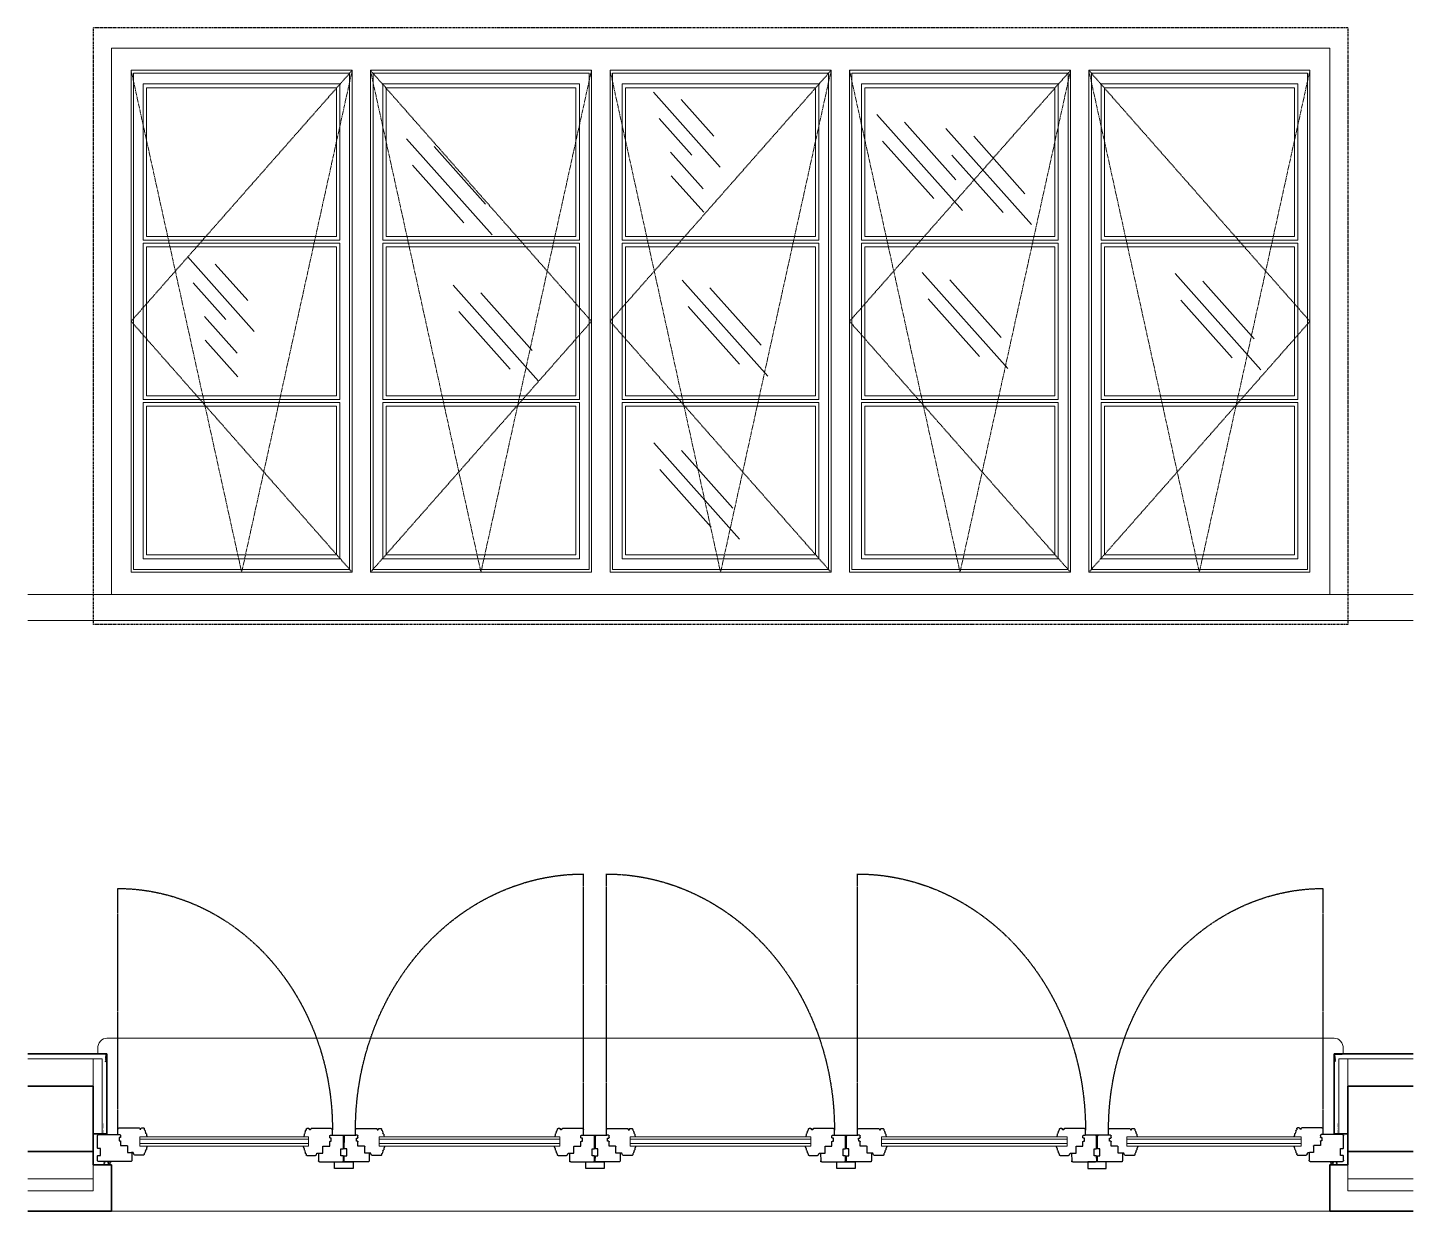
# Model space of a CAD drawing. Header units: inches. Extents: x -6116765 to 6074085, y -988255 to 3489801.
# Drawn here: x -1802426 to -1023393, y -906972 to -241236 of the extents above; entities that cross this region are included whole.
import ezdxf

# ---------------------------------------------------------------- set-up
doc = ezdxf.new("R2010")
doc.units = ezdxf.units.IN
doc.linetypes.add('HIDDEN', pattern=[0.375, 0.25, -0.125])
for name, color, linetype, lineweight in [('0_11mm_Line_Weight', 8, 'Continuous', 9), ('0_18mm_Line_Weight', 1, 'Continuous', 18), ('0_35mm_Line_Weight', 4, 'Continuous', 35), ('Partition_Framed', 250, 'Continuous', 25), ('Window_Elevations', 1, 'Continuous', 18), ('Window_Frames', 250, 'Continuous', 25), ('Window_Glass', 1, 'Continuous', 18), ('Window_Pivot_Lines', 91, 'Continuous', 9)]:
    doc.layers.add(name, color=color, linetype=linetype, lineweight=lineweight)
for name, color, linetype in [('Doors_swing', 8, 'Continuous'), ('HATCH', 7, 'Continuous'), ('Structural_Concrete', 250, 'Continuous'), ('Wall', 7, 'Continuous')]:
    doc.layers.add(name, color=color, linetype=linetype)

# ---------------------------------------------------------------- blocks, each defined once
blk = doc.blocks.new('plasterstop')
at = {"layer": 'Partition_Framed', "const_width": 0.4}
blk.add_lwpolyline([(-9.6, 25.7), (-10.4, 24.9), (-9.6, 24), (-10.4, 23.2), (-9.6, 22.4), (-10.4, 21.5), (-9.6, 20.7), (-10.4, 19.8), (-9.6, 19), (-10.4, 18.2), (-9.6, 17.3), (-10.4, 16.5), (-9.6, 15.6), (-10.4, 14.8), (-9.6, 14), (-10.4, 13.1), (-9.6, 12.3), (-10.4, 11.4), (-9.6, 10.6), (-10.4, 9.8), (-10, 9.3), (-10, 0), (0, 0), (0, 0.5), (-10, 0.5)], dxfattribs=at)
blk = doc.blocks.new('angle_bead')
at = {"layer": 'Partition_Framed', "const_width": 0.4}
blk.add_lwpolyline([(-13.1, -13.7), (-13.1, -12.5), (-12, -12.5), (-12, -11.4), (-10.8, -11.4), (-10.8, -10.2), (-9.6, -10.2), (-9.6, -9), (-8.4, -9), (-8.4, -7.8), (-7.2, -7.8), (-7.2, -6.6), (-6.6, -6.6), (-0.7, -0.7, -0.519968), (0, 1.1, -0.532903), (0.7, -0.7), (6.6, -6.6), (7.2, -6.6), (7.2, -7.8), (8.4, -7.8), (8.4, -9), (9.6, -9), (9.6, -10.2), (10.8, -10.2), (10.8, -11.4), (12, -11.4), (12, -12.5), (13.1, -12.5), (13.1, -13.7)], format="xyb", dxfattribs=at)
blk = doc.blocks.new('A$C394067A6')
at = {"layer": 'HATCH', "color": 8}
for p, q in [((0, 0), (235.5, 235.5)), ((18.1, 75.6), (159.3, 216.9)), ((78.1, 29.4), (219.4, 170.7))]:
    blk.add_line(p, q, dxfattribs=at)
blk = doc.blocks.new('A$C0F3E3609')
at = {"layer": 'HATCH', "color": 8}
for p, q in [((0, 110.9), (184, 294.9)), ((18.1, 186.5), (107.8, 276.3)), ((78.1, 140.3), (167.9, 230.1)), ((47.2, 57.8), (136.9, 147.6)), ((45.1, 0), (134.9, 89.8))]:
    blk.add_line(p, q, dxfattribs=at)
blk = doc.blocks.new('doors_windows_set')
at = {"layer": '0_11mm_Line_Weight'}
for p, q in [((5298.1, -1157.3), (5298.1, -2388.2)), ((5906.6, -1157.3), (5298.1, -1157.3)), ((5304.8, -1164), (5304.8, -2381.5)), ((5899.4, -1164), (5304.8, -1164)), ((5899.4, -1164), (5899.4, -2381.5)), ((5906.6, -1157.3), (5906.6, -2388.2)), ((5956.7, -1157.3), (6565.1, -1157.3)), ((5956.7, -1157.3), (5956.7, -2388.2)), ((5963.8, -1164), (6558.4, -1164)), ((5963.8, -1164), (5963.8, -2381.5)), ((6558.4, -1164), (6558.4, -2381.5)), ((6565.1, -1157.3), (6565.1, -2388.2)), ((6615.7, -1157.3), (7224.1, -1157.3)), ((6615.7, -1157.3), (6615.7, -2388.2)), ((6622.9, -1164), (7217.4, -1164)), ((6622.9, -1164), (6622.9, -2381.5)), ((7217.4, -1164), (7217.4, -2381.5)), ((7224.1, -1157.3), (7224.1, -2388.2)), ((7275.2, -1157.3), (7275.2, -2388.2)), ((7883.6, -1157.3), (7275.2, -1157.3)), ((7281.9, -1164), (7281.9, -2381.5)), ((7876.4, -1164), (7281.9, -1164)), ((7876.4, -1164), (7876.4, -2381.5)), ((7883.6, -1157.3), (7883.6, -2388.2)), ((7933.7, -1157.3), (8542.1, -1157.3)), ((7933.7, -1157.3), (7933.7, -2388.2)), ((7940.9, -1164), (8535.4, -1164)), ((7940.9, -1164), (7940.9, -2381.5)), ((8535.4, -1164), (8535.4, -2381.5)), ((8542.1, -1157.3), (8542.1, -2388.2)), ((5331.5, -1190.6), (5872.7, -1190.6)), ((5331.5, -1190.6), (5331.5, -1573.9)), ((5340.7, -1199.9), (5863.5, -1199.9)), ((5340.7, -1199.9), (5340.7, -1564.9)), ((5863.5, -1199.9), (5863.5, -1564.9)), ((5872.7, -1190.6), (5872.7, -1573.9)), ((6531.7, -1190.6), (5990.5, -1190.6)), ((5990.5, -1190.6), (5990.5, -1573.9)), ((6522.5, -1199.9), (5999.8, -1199.9)), ((5999.8, -1199.9), (5999.8, -1564.9)), ((6522.5, -1199.9), (6522.5, -1564.9)), ((6531.7, -1190.6), (6531.7, -1573.9)), ((7190.8, -1190.6), (6649.5, -1190.6)), ((6649.5, -1190.6), (6649.5, -1573.9)), ((7181.5, -1199.9), (6658.8, -1199.9)), ((6658.8, -1199.9), (6658.8, -1564.9)), ((7181.5, -1199.9), (7181.5, -1564.9)), ((7190.8, -1190.6), (7190.8, -1573.9)), ((7308.5, -1190.6), (7849.8, -1190.6)), ((7308.5, -1190.6), (7308.5, -1573.9)), ((7317.8, -1199.9), (7840.5, -1199.9)), ((7317.8, -1199.9), (7317.8, -1564.9)), ((7840.5, -1199.9), (7840.5, -1564.9)), ((7849.8, -1190.6), (7849.8, -1573.9)), ((8508.8, -1190.6), (7967.5, -1190.6)), ((7967.5, -1190.6), (7967.5, -1573.9)), ((8499.5, -1199.9), (7976.8, -1199.9)), ((7976.8, -1199.9), (7976.8, -1564.9)), ((8499.5, -1199.9), (8499.5, -1564.9)), ((8508.8, -1190.6), (8508.8, -1573.9)), ((5872.7, -1573.9), (5331.5, -1573.9)), ((5331.5, -1581.3), (5872.7, -1581.3)), ((5331.5, -1581.3), (5331.5, -1964.2)), ((5863.5, -1564.9), (5340.7, -1564.9)), ((5340.7, -1590.3), (5863.5, -1590.3)), ((5340.7, -1590.3), (5340.7, -1955.2)), ((5863.5, -1590.3), (5863.5, -1955.2)), ((5872.7, -1581.3), (5872.7, -1964.2)), ((5990.5, -1573.9), (6531.7, -1573.9)), ((6531.7, -1581.3), (5990.5, -1581.3)), ((5990.5, -1581.3), (5990.5, -1964.2)), ((5999.8, -1564.9), (6522.5, -1564.9)), ((6522.5, -1590.3), (5999.8, -1590.3)), ((5999.8, -1590.3), (5999.8, -1955.2)), ((6522.5, -1590.3), (6522.5, -1955.2)), ((6531.7, -1581.3), (6531.7, -1964.2)), ((6649.5, -1573.9), (7190.8, -1573.9)), ((7190.8, -1581.3), (6649.5, -1581.3)), ((6649.5, -1581.3), (6649.5, -1964.2)), ((6658.8, -1564.9), (7181.5, -1564.9)), ((7181.5, -1590.3), (6658.8, -1590.3)), ((6658.8, -1590.3), (6658.8, -1955.2)), ((7181.5, -1590.3), (7181.5, -1955.2)), ((7190.8, -1581.3), (7190.8, -1964.2)), ((7849.8, -1573.9), (7308.5, -1573.9)), ((7308.5, -1581.3), (7849.8, -1581.3)), ((7308.5, -1581.3), (7308.5, -1964.2)), ((7840.5, -1564.9), (7317.8, -1564.9)), ((7317.8, -1590.3), (7840.5, -1590.3)), ((7317.8, -1590.3), (7317.8, -1955.2)), ((7840.5, -1590.3), (7840.5, -1955.2)), ((7849.8, -1581.3), (7849.8, -1964.2)), ((7967.5, -1573.9), (8508.8, -1573.9)), ((8508.8, -1581.3), (7967.5, -1581.3)), ((7967.5, -1581.3), (7967.5, -1964.2)), ((7976.8, -1564.9), (8499.5, -1564.9)), ((8499.5, -1590.3), (7976.8, -1590.3)), ((7976.8, -1590.3), (7976.8, -1955.2)), ((8499.5, -1590.3), (8499.5, -1955.2)), ((8508.8, -1581.3), (8508.8, -1964.2)), ((5872.7, -1964.2), (5331.5, -1964.2)), ((5863.5, -1955.2), (5340.7, -1955.2)), ((5990.5, -1964.2), (6531.7, -1964.2)), ((5999.8, -1955.2), (6522.5, -1955.2)), ((6649.5, -1964.2), (7190.8, -1964.2)), ((6658.8, -1955.2), (7181.5, -1955.2)), ((7849.8, -1964.2), (7308.5, -1964.2)), ((7840.5, -1955.2), (7317.8, -1955.2)), ((7967.5, -1964.2), (8508.8, -1964.2)), ((7976.8, -1955.2), (8499.5, -1955.2)), ((5331.5, -1971.6), (5872.7, -1971.6)), ((5331.5, -1971.6), (5331.5, -2354.9)), ((5340.7, -1980.6), (5863.5, -1980.6)), ((5340.7, -1980.6), (5340.7, -2345.6)), ((5863.5, -1980.6), (5863.5, -2345.6)), ((5872.7, -1971.6), (5872.7, -2354.9)), ((6531.7, -1971.6), (5990.5, -1971.6)), ((5990.5, -1971.6), (5990.5, -2354.9)), ((6522.5, -1980.6), (5999.8, -1980.6)), ((5999.8, -1980.6), (5999.8, -2345.6)), ((6522.5, -1980.6), (6522.5, -2345.6)), ((6531.7, -1971.6), (6531.7, -2354.9)), ((7190.8, -1971.6), (6649.5, -1971.6)), ((6649.5, -1971.6), (6649.5, -2354.9)), ((7181.5, -1980.6), (6658.8, -1980.6)), ((6658.8, -1980.6), (6658.8, -2345.6)), ((7181.5, -1980.6), (7181.5, -2345.6)), ((7190.8, -1971.6), (7190.8, -2354.9)), ((7308.5, -1971.6), (7849.8, -1971.6)), ((7308.5, -1971.6), (7308.5, -2354.9)), ((7317.8, -1980.6), (7840.5, -1980.6)), ((7317.8, -1980.6), (7317.8, -2345.6)), ((7840.5, -1980.6), (7840.5, -2345.6)), ((7849.8, -1971.6), (7849.8, -2354.9)), ((8508.8, -1971.6), (7967.5, -1971.6)), ((7967.5, -1971.6), (7967.5, -2354.9)), ((8499.5, -1980.6), (7976.8, -1980.6)), ((7976.8, -1980.6), (7976.8, -2345.6)), ((8499.5, -1980.6), (8499.5, -2345.6)), ((8508.8, -1971.6), (8508.8, -2354.9)), ((5331.5, -2354.9), (5872.7, -2354.9)), ((5340.7, -2345.6), (5863.5, -2345.6)), ((6531.7, -2354.9), (5990.5, -2354.9)), ((6522.5, -2345.6), (5999.8, -2345.6)), ((7190.8, -2354.9), (6649.5, -2354.9)), ((7181.5, -2345.6), (6658.8, -2345.6)), ((7308.5, -2354.9), (7849.8, -2354.9)), ((7317.8, -2345.6), (7840.5, -2345.6)), ((8508.8, -2354.9), (7967.5, -2354.9)), ((8499.5, -2345.6), (7976.8, -2345.6)), ((5906.6, -2388.2), (5298.1, -2388.2)), ((5899.4, -2381.5), (5304.8, -2381.5)), ((5956.7, -2388.2), (6565.1, -2388.2)), ((5963.8, -2381.5), (6558.4, -2381.5)), ((6615.7, -2388.2), (7224.1, -2388.2)), ((6622.9, -2381.5), (7217.4, -2381.5)), ((7883.6, -2388.2), (7275.2, -2388.2)), ((7876.4, -2381.5), (7281.9, -2381.5)), ((7933.7, -2388.2), (8542.1, -2388.2)), ((7940.9, -2381.5), (8535.4, -2381.5))]:
    blk.add_line(p, q, dxfattribs=at)
at = {"layer": '0_18mm_Line_Weight'}
for p, q in [((8608.6, -3530.5), (5231.6, -3530.5)), ((5206.2, -3555.9), (5206.2, -3568.6)), ((8634, -3555.9), (8634, -3568.6)), ((5218.7, -3581.1), (5013.6, -3581.1)), ((5193.7, -3648.1), (5193.7, -3581.1)), ((5218.7, -3765.1), (5218.7, -3581.1)), ((8621.5, -3765.1), (8621.5, -3581.1)), ((8621.5, -3581.1), (8826.6, -3581.1)), ((8646.5, -3648.1), (8646.5, -3581.1)), ((5193.7, -3841.1), (5193.7, -3905.1)), ((8646.5, -3841.1), (8646.5, -3905.1)), ((5013.6, -3875.1), (5193.7, -3875.1)), ((5013.6, -3905.1), (5193.7, -3905.1)), ((8826.6, -3875.1), (8646.5, -3875.1)), ((8826.6, -3905.1), (8646.5, -3905.1)), ((5243.7, -3955.1), (8596.5, -3955.1))]:
    blk.add_line(p, q, dxfattribs=at)
for centre, start, end in [((5231.6, -3555.9), 90, 180), ((8608.6, -3555.9), 0, 90)]:
    blk.add_arc(centre, 25.4, start, end, dxfattribs=at)
at = {"layer": '0_35mm_Line_Weight'}
for p, q in [((5231.2, -3568.6), (5013.6, -3568.6)), ((5231.2, -3765.1), (5231.2, -3568.6)), ((8609, -3765.1), (8609, -3568.6)), ((8609, -3568.6), (8826.6, -3568.6)), ((5193.7, -3648.1), (5013.6, -3648.1)), ((5193.7, -3808.1), (5193.7, -3648.1)), ((8646.5, -3808.1), (8646.5, -3648.1)), ((8646.5, -3648.1), (8826.6, -3648.1)), ((5193.7, -3765.1), (5218.7, -3765.1)), ((5218.7, -3765.1), (5231.2, -3765.1)), ((8621.5, -3765.1), (8609, -3765.1)), ((8646.5, -3765.1), (8621.5, -3765.1)), ((5013.6, -3808.1), (5193.7, -3808.1)), ((5193.7, -3841.1), (5193.7, -3808.1)), ((8646.5, -3841.1), (8646.5, -3808.1)), ((8826.6, -3808.1), (8646.5, -3808.1)), ((5243.7, -3841.1), (5193.7, -3841.1)), ((5243.7, -3841.1), (5243.7, -3955.1)), ((8596.5, -3841.1), (8646.5, -3841.1)), ((8596.5, -3841.1), (8596.5, -3955.1)), ((5013.6, -3955.1), (5243.7, -3955.1)), ((8826.6, -3955.1), (8596.5, -3955.1))]:
    blk.add_line(p, q, dxfattribs=at)
at = {"layer": 'Doors_swing', "color": 8, "linetype": 'HIDDEN', "ltscale": 7}
for p, q in [((6542.9, -3755.3), (6542.9, -3128)), ((7233.8, -3755.3), (7233.8, -3128)), ((7297.4, -3755.3), (7297.4, -3128)), ((5262, -3753.8), (5262, -3163.6)), ((8578.3, -3753.8), (8578.3, -3163.6))]:
    blk.add_line(p, q, dxfattribs=at)
for centre, radius, start, end in [((6542.9, -3755.3), 627.2, 90, 180.1675), ((7233.8, -3755.3), 627.2, 90, 180.1675), ((7297.4, -3755.3), 627.2, 359.8325, 90), ((5262, -3753.8), 590.2, 359.8325, 90), ((8578.3, -3753.8), 590.2, 90, 180.1675)]:
    blk.add_arc(centre, radius, start, end, dxfattribs=at)
at = {"layer": 'Structural_Concrete', "color": 2, "linetype": 'HIDDEN', "ltscale": 10}
for p, q in [((5193.7, -1052.8), (8646.5, -1052.8)), ((5193.7, -1052.8), (5193.7, -2516.2)), ((8646.5, -1052.8), (8646.5, -2516.2)), ((5193.7, -2516.2), (8646.5, -2516.2))]:
    blk.add_line(p, q, dxfattribs=at)
at = {"layer": 'Window_Elevations', "color": 2}
for p, q in [((5243.7, -1102.8), (8596.5, -1102.8)), ((5243.7, -1102.8), (5243.7, -2442.7)), ((8596.5, -1102.8), (8596.5, -2442.7)), ((5013.6, -2442.7), (8826.6, -2442.7)), ((5013.6, -2506.2), (8826.6, -2506.2))]:
    blk.add_line(p, q, dxfattribs=at)
at = {"layer": 'Window_Frames'}
for p, q in [((5851.2, -3768.3), (5916.7, -3768.3)), ((6607.5, -3768.3), (6541.9, -3768.3)), ((7298.3, -3768.3), (7232.8, -3768.3)), ((7989.4, -3768.3), (7923.8, -3768.3)), ((5875.8, -3802.1), (5882.8, -3802)), ((5875.9, -3819.1), (5875.8, -3802.1)), ((5882.8, -3802), (5882.7, -3771.3)), ((5885.1, -3802), (5885.2, -3771.3)), ((5892.1, -3802.1), (5885.1, -3802)), ((5892, -3819.1), (5892.1, -3802.1)), ((6566.6, -3802.1), (6573.6, -3802)), ((6566.6, -3819.1), (6566.6, -3802.1)), ((6573.6, -3802), (6573.4, -3771.3)), ((6575.8, -3802), (6575.9, -3771.3)), ((6582.8, -3802.1), (6575.8, -3802)), ((6582.7, -3819.1), (6582.8, -3802.1)), ((7257.5, -3802.1), (7264.5, -3802)), ((7257.5, -3819.1), (7257.5, -3802.1)), ((7264.5, -3802), (7264.3, -3771.3)), ((7266.7, -3802), (7266.8, -3771.3)), ((7273.7, -3802.1), (7266.7, -3802)), ((7273.6, -3819.1), (7273.7, -3802.1)), ((7948.5, -3802.1), (7955.5, -3802)), ((7948.5, -3819.1), (7948.5, -3802.1)), ((7955.5, -3802), (7955.3, -3771.3)), ((7957.7, -3802), (7957.8, -3771.3)), ((7964.7, -3802.1), (7957.7, -3802)), ((7964.6, -3819.1), (7964.7, -3802.1)), ((5814.1, -3813.4), (5814.2, -3831.4)), ((5817.2, -3834.1), (5880, -3834.1)), ((5882.9, -3819), (5875.9, -3819.1)), ((5883, -3831), (5882.9, -3819)), ((5884.9, -3831), (5885, -3819)), ((5885, -3819), (5892, -3819.1)), ((5950.7, -3834.1), (5887.9, -3834.1)), ((5953.8, -3813.4), (5953.7, -3831.4)), ((6504.9, -3813.4), (6505, -3831.4)), ((6508, -3834.1), (6570.7, -3834.1)), ((6573.7, -3819), (6566.6, -3819.1)), ((6573.7, -3831), (6573.7, -3819)), ((6575.7, -3831), (6575.7, -3819)), ((6575.7, -3819), (6582.7, -3819.1)), ((6641.4, -3834.1), (6578.7, -3834.1)), ((6644.5, -3813.4), (6644.4, -3831.4)), ((7195.8, -3813.4), (7195.8, -3831.4)), ((7198.9, -3834.1), (7261.6, -3834.1)), ((7264.5, -3819), (7257.5, -3819.1)), ((7264.6, -3831), (7264.5, -3819)), ((7266.6, -3831), (7266.6, -3819)), ((7266.6, -3819), (7273.6, -3819.1)), ((7332.3, -3834.1), (7269.6, -3834.1)), ((7335.4, -3813.4), (7335.3, -3831.4)), ((7886.8, -3813.4), (7886.8, -3831.4)), ((7889.9, -3834.1), (7952.6, -3834.1)), ((7955.5, -3819), (7948.5, -3819.1)), ((7955.6, -3831), (7955.5, -3819)), ((7957.6, -3831), (7957.6, -3819)), ((7957.6, -3819), (7964.6, -3819.1)), ((8023.3, -3834.1), (7960.6, -3834.1)), ((8026.4, -3813.4), (8026.3, -3831.4))]:
    blk.add_line(p, q, dxfattribs=at)
for points in [[(5263, -3767.1), (5267, -3767.1, -0.414214), (5269, -3769.1), (5269, -3773.1, -0.414214), (5268, -3774.1), (5265, -3774.1), (5265, -3782.1), (5268, -3782.1, -0.414214), (5269, -3783.1), (5269, -3794.1), (5287, -3794.1, -0.414214), (5288, -3795.1), (5288, -3811.1), (5299, -3811.1, -0.414214), (5300, -3812.1), (5300, -3830.1, -0.414214), (5297, -3833.1), (5208.6, -3833.1, -0.414214), (5205.6, -3830.1), (5205.6, -3819.1), (5206.6, -3818.1), (5213.6, -3818.1), (5213.6, -3801.1), (5206.6, -3801.1), (5205.6, -3800.1), (5205.6, -3770.1, -0.414214), (5208.6, -3767.1)], [(8577.3, -3767.1), (8573.3, -3767.1, 0.414214), (8571.3, -3769.1), (8571.3, -3773.1, 0.414214), (8572.3, -3774.1), (8575.3, -3774.1), (8575.3, -3782.1), (8572.3, -3782.1, 0.414214), (8571.3, -3783.1), (8571.3, -3794.1), (8553.2, -3794.1, 0.414214), (8552.2, -3795.1), (8552.2, -3811.1), (8541.2, -3811.1, 0.414214), (8540.2, -3812.1), (8540.2, -3830.1, 0.414214), (8543.2, -3833.1), (8631.6, -3833.1, 0.414214), (8634.6, -3830.1), (8634.6, -3819.1), (8633.6, -3818.1), (8626.6, -3818.1), (8626.6, -3801.1), (8633.6, -3801.1), (8634.6, -3800.1), (8634.6, -3770.1, 0.414214), (8631.6, -3767.1)]]:
    blk.add_lwpolyline(points, format="xyb", close=True, dxfattribs=at)
for points in [[(5262.5, -3766.6), (5263, -3766.6, -0.548093), (5262, -3765.8), (5262, -3753.8, -0.414214), (5265, -3750.8), (5320.3, -3750.8, -0.339249), (5322.3, -3753), (5322.2, -3754), (5325.2, -3754), (5325.3, -3753, -0.330757), (5327.3, -3750.8), (5332.3, -3750.8, -0.325141), (5334.3, -3753.1), (5334.3, -3755.1, -0.244999), (5336.7, -3757.8), (5338, -3762.4, 0.180533), (5340.2, -3765.1), (5340.1, -3768.2), (5342.2, -3772.1)], [(5771, -3795.1), (5774.2, -3801.3), (5774.2, -3804.3, -0.180533), (5776.4, -3807), (5777.7, -3811.6, 0.244999), (5780.2, -3814.3), (5780.2, -3816.3, 0.414214), (5782.2, -3818.3), (5805.7, -3818.3, 0.31546), (5808.5, -3816.3), (5810, -3812.4), (5826.1, -3812.4), (5826.2, -3796.4, -0.414214), (5827.2, -3795.4), (5845.2, -3795.4), (5845.2, -3784.4, -0.414214), (5846.2, -3783.4), (5849.2, -3783.4), (5849.2, -3775.4), (5846.2, -3775.4, -0.414214), (5845.2, -3774.4), (5845.2, -3770.3, -0.414214), (5847.2, -3768.3), (5851.2, -3768.3), (5851.2, -3768.3, 0.414214), (5852.2, -3767.3), (5852.2, -3755.3, 0.414214), (5849.2, -3752.3), (5794.2, -3752.3, 0.413723), (5792.2, -3754.3), (5792.2, -3755.3), (5789.2, -3755.3), (5789.2, -3754.3, 0.414214), (5787.2, -3752.3), (5782.2, -3752.3, 0.414214), (5780.2, -3754.3), (5780.2, -3756.3, 0.244999), (5777.7, -3759), (5776.4, -3763.6, -0.180533), (5774.2, -3766.3), (5774.2, -3769.4), (5772.7, -3772.1)], [(5996.9, -3795.1), (5993.7, -3801.3), (5993.7, -3804.3, 0.180533), (5991.4, -3807), (5990.2, -3811.6, -0.244999), (5987.7, -3814.3), (5987.7, -3816.3, -0.414214), (5985.7, -3818.3), (5962.2, -3818.3, -0.31546), (5959.4, -3816.3), (5957.9, -3812.4), (5941.7, -3812.4), (5941.7, -3796.4, 0.414214), (5940.7, -3795.4), (5922.7, -3795.4), (5922.7, -3784.4, 0.414214), (5921.7, -3783.4), (5918.7, -3783.4), (5918.7, -3775.4), (5921.7, -3775.4, 0.414214), (5922.7, -3774.4), (5922.7, -3770.3, 0.414214), (5920.7, -3768.3), (5916.7, -3768.3), (5916.7, -3768.3, -0.414214), (5915.7, -3767.3), (5915.7, -3755.3, -0.414214), (5918.7, -3752.3), (5973.7, -3752.3, -0.413723), (5975.7, -3754.3), (5975.7, -3755.3), (5978.7, -3755.3), (5978.7, -3754.3, -0.414214), (5980.7, -3752.3), (5985.7, -3752.3, -0.414214), (5987.7, -3754.3), (5987.7, -3756.3, -0.244999), (5990.2, -3759), (5991.4, -3763.6, 0.180533), (5993.7, -3766.3), (5993.7, -3769.4), (5995.1, -3772.1)], [(6461.8, -3795.1), (6464.9, -3801.3), (6464.9, -3804.3, -0.180533), (6467.2, -3807), (6468.4, -3811.6, 0.244999), (6470.9, -3814.3), (6470.9, -3816.3, 0.414214), (6472.9, -3818.3), (6496.5, -3818.3, 0.31546), (6499.3, -3816.3), (6500.7, -3812.4), (6516.9, -3812.4), (6516.9, -3796.4, -0.414214), (6517.9, -3795.4), (6535.9, -3795.4), (6535.9, -3784.4, -0.414214), (6536.9, -3783.4), (6539.9, -3783.4), (6540, -3775.4), (6537, -3775.4, -0.414214), (6536, -3774.4), (6536, -3770.3, -0.414214), (6538, -3768.3), (6541.9, -3768.3), (6541.9, -3768.3, 0.414214), (6542.9, -3767.3), (6542.9, -3755.3, 0.414214), (6539.9, -3752.3), (6484.9, -3752.3, 0.413723), (6482.9, -3754.3), (6482.9, -3755.3), (6479.9, -3755.3), (6479.9, -3754.3, 0.414214), (6477.9, -3752.3), (6472.9, -3752.3, 0.414214), (6470.9, -3754.3), (6470.9, -3756.3, 0.244999), (6468.4, -3759), (6467.2, -3763.6, -0.180533), (6464.9, -3766.3), (6465, -3769.4), (6463.5, -3772.1)], [(6687.6, -3795.1), (6684.5, -3801.3), (6684.5, -3804.3, 0.180533), (6682.2, -3807), (6681, -3811.6, -0.244999), (6678.5, -3814.3), (6678.5, -3816.3, -0.414214), (6676.5, -3818.3), (6652.9, -3818.3, -0.31546), (6650.1, -3816.3), (6648.7, -3812.4), (6632.5, -3812.4), (6632.5, -3796.4, 0.414214), (6631.5, -3795.4), (6613.5, -3795.4), (6613.5, -3784.4, 0.414214), (6612.4, -3783.4), (6609.4, -3783.4), (6609.4, -3775.4), (6612.4, -3775.4, 0.414214), (6613.4, -3774.4), (6613.4, -3770.3, 0.414214), (6611.4, -3768.3), (6607.5, -3768.3), (6607.5, -3768.3, -0.414214), (6606.5, -3767.3), (6606.5, -3755.3, -0.414214), (6609.5, -3752.3), (6664.4, -3752.3, -0.413723), (6666.4, -3754.3), (6666.4, -3755.3), (6669.5, -3755.3), (6669.5, -3754.3, -0.414214), (6671.5, -3752.3), (6676.5, -3752.3, -0.414214), (6678.5, -3754.3), (6678.5, -3756.3, -0.244999), (6681, -3759), (6682.2, -3763.6, 0.180533), (6684.5, -3766.3), (6684.4, -3769.4), (6685.9, -3772.1)], [(7152.7, -3795.1), (7155.8, -3801.3), (7155.8, -3804.3, -0.180533), (7158.1, -3807), (7159.3, -3811.6, 0.244999), (7161.8, -3814.3), (7161.8, -3816.3, 0.414214), (7163.8, -3818.3), (7187.3, -3818.3, 0.31546), (7190.2, -3816.3), (7191.6, -3812.4), (7207.8, -3812.4), (7207.8, -3796.4, -0.414214), (7208.8, -3795.4), (7226.8, -3795.4), (7226.8, -3784.4, -0.414214), (7227.8, -3783.4), (7230.8, -3783.4), (7230.8, -3775.4), (7227.8, -3775.4, -0.414214), (7226.8, -3774.4), (7226.8, -3770.3, -0.414214), (7228.8, -3768.3), (7232.8, -3768.3), (7232.8, -3768.3, 0.414214), (7233.8, -3767.3), (7233.8, -3755.3, 0.414214), (7230.8, -3752.3), (7175.8, -3752.3, 0.413723), (7173.8, -3754.3), (7173.8, -3755.3), (7170.8, -3755.3), (7170.8, -3754.3, 0.414214), (7168.8, -3752.3), (7163.8, -3752.3, 0.414214), (7161.8, -3754.3), (7161.8, -3756.3, 0.244999), (7159.3, -3759), (7158.1, -3763.6, -0.180533), (7155.8, -3766.3), (7155.9, -3769.4), (7154.4, -3772.1)], [(7378.5, -3795.1), (7375.3, -3801.3), (7375.3, -3804.3, 0.180533), (7373.1, -3807), (7371.8, -3811.6, -0.244999), (7369.3, -3814.3), (7369.3, -3816.3, -0.414214), (7367.3, -3818.3), (7343.8, -3818.3, -0.31546), (7341, -3816.3), (7339.6, -3812.4), (7323.4, -3812.4), (7323.4, -3796.4, 0.414214), (7322.4, -3795.4), (7304.3, -3795.4), (7304.3, -3784.4, 0.414214), (7303.3, -3783.4), (7300.3, -3783.4), (7300.3, -3775.4), (7303.3, -3775.4, 0.414214), (7304.3, -3774.4), (7304.3, -3770.3, 0.414214), (7302.3, -3768.3), (7298.3, -3768.3), (7298.3, -3768.3, -0.414214), (7297.3, -3767.3), (7297.3, -3755.3, -0.414214), (7300.3, -3752.3), (7355.3, -3752.3, -0.413723), (7357.3, -3754.3), (7357.3, -3755.3), (7360.3, -3755.3), (7360.3, -3754.3, -0.414214), (7362.3, -3752.3), (7367.3, -3752.3, -0.414214), (7369.3, -3754.3), (7369.3, -3756.3, -0.244999), (7371.8, -3759), (7373.1, -3763.6, 0.180533), (7375.3, -3766.3), (7375.3, -3769.4), (7376.8, -3772.1)], [(7843.7, -3795.1), (7846.8, -3801.3), (7846.8, -3804.3, -0.180533), (7849.1, -3807), (7850.3, -3811.6, 0.244999), (7852.8, -3814.3), (7852.8, -3816.3, 0.414214), (7854.8, -3818.3), (7878.3, -3818.3, 0.31546), (7881.2, -3816.3), (7882.6, -3812.4), (7898.8, -3812.4), (7898.8, -3796.4, -0.414214), (7899.8, -3795.4), (7917.8, -3795.4), (7917.8, -3784.4, -0.414214), (7918.8, -3783.4), (7921.8, -3783.4), (7921.8, -3775.4), (7918.8, -3775.4, -0.414214), (7917.8, -3774.4), (7917.8, -3770.3, -0.414214), (7919.9, -3768.3), (7923.8, -3768.3), (7923.8, -3768.3, 0.414214), (7924.8, -3767.3), (7924.8, -3755.3, 0.414214), (7921.8, -3752.3), (7866.8, -3752.3, 0.413723), (7864.8, -3754.3), (7864.8, -3755.3), (7861.8, -3755.3), (7861.8, -3754.3, 0.414214), (7859.8, -3752.3), (7854.8, -3752.3, 0.414214), (7852.8, -3754.3), (7852.8, -3756.3, 0.244999), (7850.3, -3759), (7849.1, -3763.6, -0.180533), (7846.8, -3766.3), (7846.9, -3769.4), (7845.4, -3772.1)], [(8069.5, -3795.1), (8066.3, -3801.3), (8066.3, -3804.3, 0.180533), (8064.1, -3807), (8062.8, -3811.6, -0.244999), (8060.3, -3814.3), (8060.3, -3816.3, -0.414214), (8058.3, -3818.3), (8034.8, -3818.3, -0.31546), (8032, -3816.3), (8030.6, -3812.4), (8014.4, -3812.4), (8014.4, -3796.4, 0.414214), (8013.4, -3795.4), (7995.4, -3795.4), (7995.3, -3784.4, 0.414214), (7994.3, -3783.4), (7991.3, -3783.4), (7991.3, -3775.4), (7994.3, -3775.4, 0.414214), (7995.3, -3774.4), (7995.3, -3770.3, 0.414214), (7993.3, -3768.3), (7989.4, -3768.3), (7989.4, -3768.3, -0.414214), (7988.3, -3767.3), (7988.3, -3755.3, -0.414214), (7991.4, -3752.3), (8046.3, -3752.3, -0.413723), (8048.3, -3754.3), (8048.3, -3755.3), (8051.3, -3755.3), (8051.3, -3754.3, -0.414214), (8053.3, -3752.3), (8058.3, -3752.3, -0.414214), (8060.3, -3754.3), (8060.3, -3756.3, -0.244999), (8062.8, -3759), (8064.1, -3763.6, 0.180533), (8066.3, -3766.3), (8066.3, -3769.4), (8067.8, -3772.1)], [(8577.7, -3766.6), (8577.3, -3766.6, 0.548093), (8578.3, -3765.8), (8578.3, -3753.8, 0.414214), (8575.2, -3750.8), (8520, -3750.8, 0.339249), (8518, -3753), (8518, -3754), (8515, -3754), (8515, -3753, 0.330757), (8513, -3750.8), (8508, -3750.8, 0.325141), (8506, -3753.1), (8506, -3755.1, 0.244999), (8503.5, -3757.8), (8502.3, -3762.4, -0.180533), (8500.1, -3765.1), (8500.1, -3768.2), (8498, -3772.1)], [(5342.6, -3795.1), (5340.1, -3800.1), (5340, -3803.2, 0.180533), (5337.8, -3805.8), (5336.5, -3810.4, -0.244999), (5334, -3813.1), (5334, -3815.1, -0.414214), (5332, -3817.1), (5308.5, -3817.1, -0.31546), (5305.6, -3815.1), (5304.2, -3811.1), (5299, -3811.1)], [(8497.6, -3795.1), (8500.2, -3800.1), (8500.2, -3803.2, -0.180533), (8502.5, -3805.8), (8503.8, -3810.4, 0.244999), (8506.3, -3813.1), (8506.3, -3815.1, 0.414214), (8508.3, -3817.1), (8531.8, -3817.1, 0.31546), (8534.6, -3815.1), (8536.1, -3811.1), (8541.2, -3811.1)]]:
    blk.add_lwpolyline(points, format="xyb", dxfattribs=at)
for points in [[(5909.3, -3834.1), (5909.3, -3850.3), (5858.5, -3850.3), (5858.5, -3834.1)], [(6549.3, -3834.1), (6549.3, -3850.3), (6600.1, -3850.3), (6600.1, -3834.1)], [(7240.2, -3834.1), (7240.2, -3850.3), (7291, -3850.3), (7291, -3834.1)], [(7931.2, -3834.1), (7931.2, -3850.3), (7982, -3850.3), (7982, -3834.1)]]:
    blk.add_lwpolyline(points, close=True, dxfattribs=at)
for centre, radius, start, end in [((5879.7, -3771.3), 3, 0.2459, 90.2459), ((5888.2, -3771.3), 3, 89.7541, 179.7541), ((6570.4, -3771.3), 3, 0.2459, 90.2459), ((6578.9, -3771.3), 3, 89.7541, 179.7541), ((7261.3, -3771.3), 3, 0.2459, 90.2459), ((7269.8, -3771.3), 3, 89.7541, 179.7541), ((7952.3, -3771.3), 3, 0.2459, 90.2459), ((7960.8, -3771.3), 3, 89.7541, 179.7541), ((5227.7, -3837.1), 4, 90, 270), ((5231.7, -3837.1), 4, 270, 90), ((5243.7, -3837.1), 4, 90, 270), ((5815.1, -3813.4), 1, 90.2459, 180.2459), ((5816.7, -3831.6), 2.54, 175.87, 280.8904), ((5880, -3831.1), 3, 270.2459, 0.2459), ((5887.9, -3831.1), 3, 179.7541, 269.7541), ((5951.2, -3831.6), 2.54, 259.1096, 4.13), ((5952.8, -3813.4), 1, 359.7541, 89.7541), ((6505.9, -3813.4), 1, 90.2459, 180.2459), ((6507.5, -3831.6), 2.54, 175.87, 280.8904), ((6570.7, -3831.1), 3, 270.2459, 0.2459), ((6578.7, -3831.1), 3, 179.7541, 269.7541), ((6641.9, -3831.6), 2.54, 259.1096, 4.13), ((6643.5, -3813.4), 1, 359.7541, 89.7541), ((7196.8, -3813.4), 1, 90.2459, 180.2459), ((7198.4, -3831.6), 2.54, 175.87, 280.8904), ((7261.6, -3831.1), 3, 270.2459, 0.2459), ((7269.6, -3831.1), 3, 179.7541, 269.7541), ((7332.8, -3831.6), 2.54, 259.1096, 4.13), ((7334.4, -3813.4), 1, 359.7541, 89.7541), ((7887.8, -3813.4), 1, 90.2459, 180.2459), ((7889.4, -3831.6), 2.54, 175.87, 280.8904), ((7952.6, -3831.1), 3, 270.2459, 0.2459), ((7960.6, -3831.1), 3, 179.7541, 269.7541), ((8023.8, -3831.6), 2.54, 259.1096, 4.13), ((8025.4, -3813.4), 1, 359.7541, 89.7541), ((8596.5, -3837.1), 4, 270, 90), ((8608.5, -3837.1), 4, 90, 270), ((8612.5, -3837.1), 4, 270, 90)]:
    blk.add_arc(centre, radius, start, end, dxfattribs=at)
at = {"layer": 'Window_Glass'}
for p, q in [((5322.3, -3772.1), (5322.2, -3795.1)), ((5322.2, -3789.1), (5802, -3789.1)), ((5322.2, -3795.1), (5802, -3795.1)), ((5802, -3772.1), (5322.3, -3772.1)), ((5802, -3778.1), (5322.3, -3778.1)), ((5802, -3795.1), (5802, -3772.1)), ((5965.9, -3772.1), (5965.8, -3795.1)), ((5965.8, -3789.1), (6477.5, -3789.1)), ((5965.8, -3795.1), (6477.5, -3795.1)), ((6477.5, -3772.1), (5965.9, -3772.1)), ((6477.5, -3778.1), (5965.9, -3778.1)), ((6477.5, -3795.1), (6477.5, -3772.1)), ((6671.9, -3772.1), (6671.8, -3795.1)), ((6671.8, -3789.1), (7168.4, -3789.1)), ((6671.8, -3795.1), (7168.4, -3795.1)), ((7168.4, -3772.1), (6671.9, -3772.1)), ((7168.4, -3778.1), (6671.9, -3778.1)), ((7168.4, -3795.1), (7168.4, -3772.1)), ((7362.7, -3795.1), (7362.7, -3772.1)), ((7362.7, -3772.1), (7859.4, -3772.1)), ((7362.7, -3778.1), (7859.4, -3778.1)), ((7859.5, -3789.1), (7362.7, -3789.1)), ((7859.5, -3795.1), (7362.7, -3795.1)), ((7859.4, -3772.1), (7859.5, -3795.1)), ((8053.7, -3795.1), (8053.7, -3772.1)), ((8053.7, -3772.1), (8518, -3772.1)), ((8053.7, -3778.1), (8518, -3778.1)), ((8518.1, -3789.1), (8053.7, -3789.1)), ((8518.1, -3795.1), (8053.7, -3795.1)), ((8518, -3772.1), (8518.1, -3795.1))]:
    blk.add_line(p, q, dxfattribs=at)
at = {"layer": 'Window_Pivot_Lines', "color": 9, "linetype": 'HIDDEN', "ltscale": 10}
for p, q in [((5298.1, -1157.3), (5602.4, -2388.2)), ((5906.6, -1157.3), (5298.1, -1772.8)), ((5602.4, -2388.2), (5906.6, -1157.3)), ((6260.9, -2388.2), (5956.7, -1157.3)), ((5956.7, -1157.3), (6565.1, -1772.8)), ((6565.1, -1157.3), (6260.9, -2388.2)), ((6919.9, -2388.2), (6615.7, -1157.3)), ((6615.7, -1157.3), (7224.1, -1772.8)), ((7224.1, -1157.3), (6919.9, -2388.2)), ((7275.2, -1157.3), (7579.4, -2388.2)), ((7883.6, -1157.3), (7275.2, -1772.8)), ((7579.4, -2388.2), (7883.6, -1157.3)), ((8237.9, -2388.2), (7933.7, -1157.3)), ((7933.7, -1157.3), (8542.1, -1772.8)), ((8542.1, -1157.3), (8237.9, -2388.2)), ((5298.1, -1772.8), (5906.6, -2388.2)), ((6565.1, -1772.8), (5956.7, -2388.2)), ((7224.1, -1772.8), (6615.7, -2388.2)), ((7275.2, -1772.8), (7883.6, -2388.2)), ((8542.1, -1772.8), (7933.7, -2388.2))]:
    blk.add_line(p, q, dxfattribs=at)
at = {"xscale": -1, "rotation": 314.9999999995578}
blk.add_blockref('angle_bead', (5230, -3569.8), dxfattribs=at)
at = {"rotation": 45.00000000044217}
blk.add_blockref('angle_bead', (8610.3, -3569.8), dxfattribs=at)
blk.add_blockref('plasterstop', (5231.2, -3765.1))
at = {"xscale": -1}
blk.add_blockref('plasterstop', (8609, -3765.1), dxfattribs=at)
at = {"layer": '0_11mm_Line_Weight'}
for name, p in [('A$C0F3E3609', (6920.7, -1505.5)), ('A$C394067A6', (6254.6, -1501.4)), ('A$C394067A6', (6064.1, -1535.7)), ('A$C394067A6', (7548.5, -1560.8)), ('A$C0F3E3609', (8203.2, -1908.6)), ('A$C394067A6', (5433.6, -1891.4)), ('A$C394067A6', (6129.7, -1888.3)), ('A$C394067A6', (6790, -1907.2)), ('A$C394067A6', (7420.6, -1919.7)), ('A$C394067A6', (6868.1, -2306.6))]:
    blk.add_blockref(name, p, dxfattribs=at)

msp = doc.modelspace()

# ---------------------------------------------------------------- block references
at = {"layer": 'Wall', "xscale": -204.3088964924482, "yscale": 229.3845259082618, "zscale": 204.3088964924482}
msp.add_blockref('doors_windows_set', (936.069, 266.519), dxfattribs=at)

doc.saveas('drawing.dxf')
